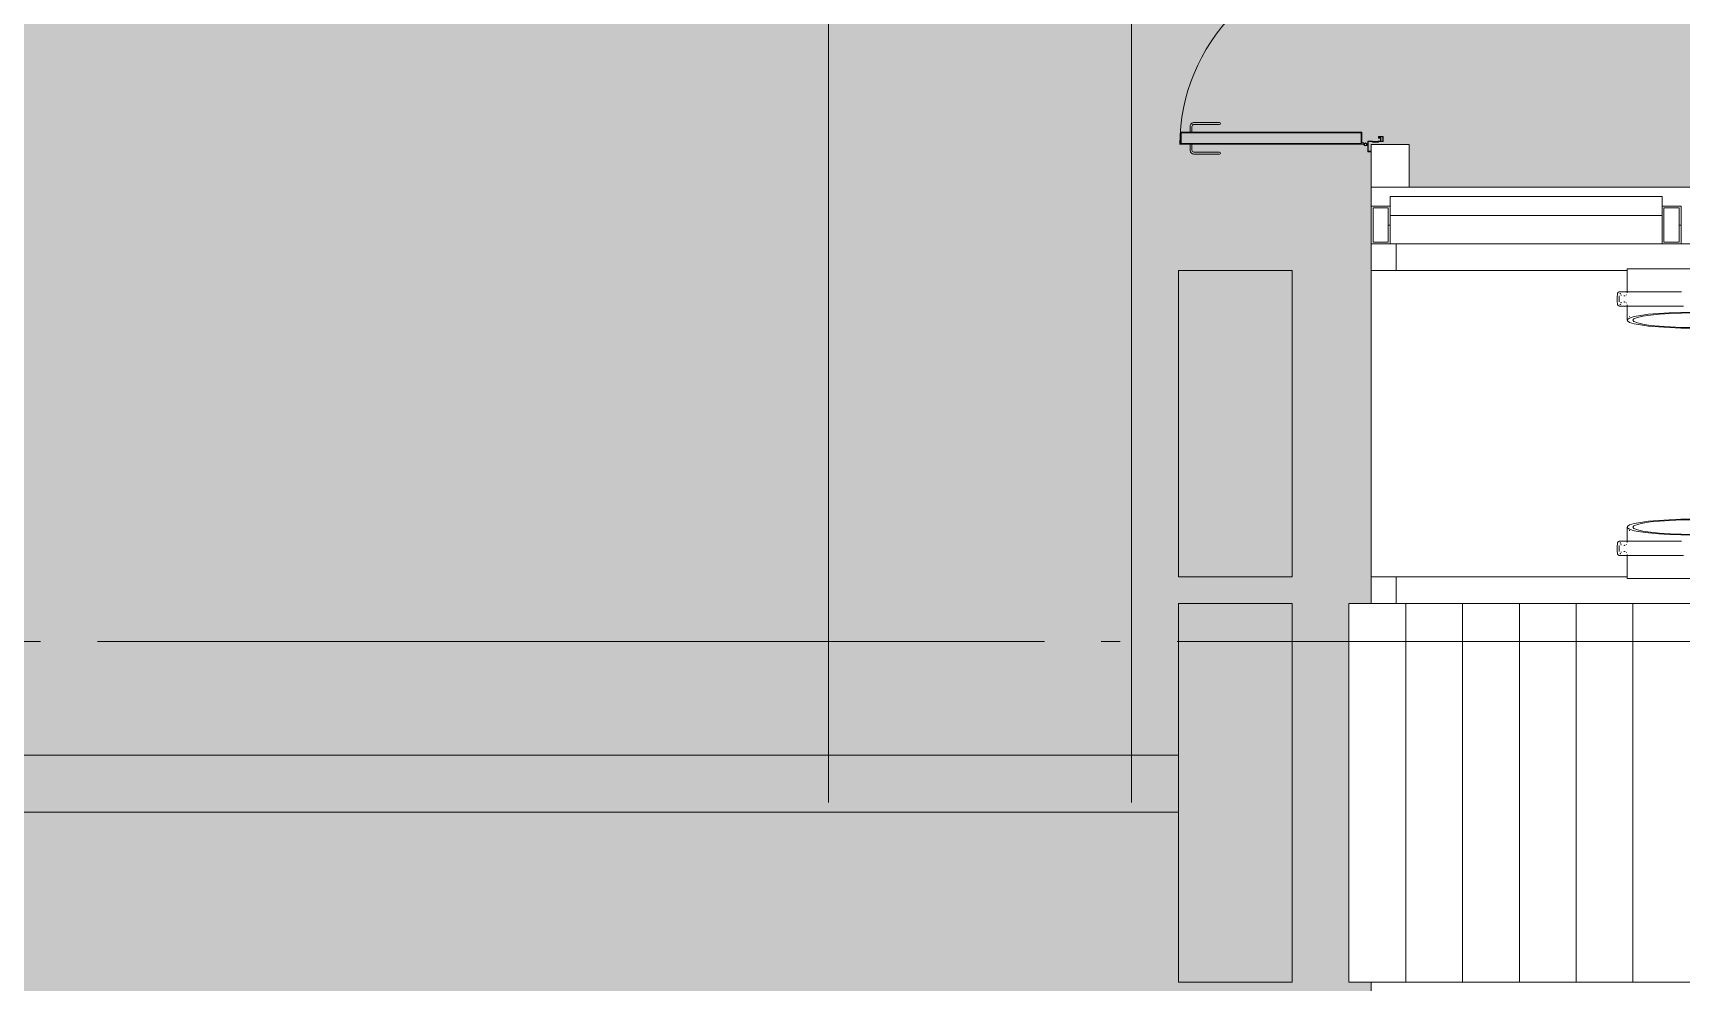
# Model space of a CAD drawing. Header units: metres. Extents: x -201 to 705, y -63 to 42.
# Drawn here: x 551.51 to 560.21, y -18.8 to -13.79 of the extents above; entities that cross this region are included whole.
import ezdxf

# ---------------------------------------------------------------- set-up
doc = ezdxf.new("R2010")
doc.units = ezdxf.units.M
for name, pattern in [('Dash', [3, 1.5, -1.5]), ('Grid Line', [11.1125, 6.35, -1.5875, 1.5875, -1.5875]), ('HAT AKSI', [5.6, 5, -0.3, 0, -0.3]), ('Overhead', [1.984375, 1.190625, -0.79375])]:
    doc.linetypes.add(name, pattern=pattern)
for name, color, linetype, lineweight in [('A-----NPP', 7, 'Continuous', 9), ('A-DETLGEM', 7, 'Continuous', 9), ('A_AREA', 7, 'Continuous', 9), ('A_DOOR', 7, 'Continuous', 9), ('A_GLASS', 7, 'Continuous', 9), ('A_GRID', 7, 'Continuous', 9), ('A_RC', 7, 'Continuous', 9), ('A_STAIR', 7, 'Continuous', 9), ('A_WALL', 7, 'Continuous', 9), ('A_WINDOW', 7, 'Continuous', 9), ('G-PLANOTM', 7, 'Continuous', 9)]:
    doc.layers.add(name, color=color, linetype=linetype, lineweight=lineweight)

# ---------------------------------------------------------------- blocks, each defined once
blk = doc.blocks.new('IC-TKN-M7-S22-000-10-A1-32-K-T-6C-200_rvt-3-14_73 _17_73_ TEKNİK KAT _FFL__ANAHTAR PLAN')
at = {"layer": 'A_RC'}
for p, q in [((-123.6031, -14.9), (-123.6031, -15.04)), ((-123.6031, -16.66), (-123.6031, -16.8))]:
    blk.add_line(p, q, dxfattribs=at)
blk = doc.blocks.new('MBE MP YM Revit Family Model 697 mm 3 Basamak - MBE MP YM Revit Family Model 697 mm-V221-14_73 _17_73_ TEKNİK KAT _FFL__ANAHTAR PLAN')
at = {"layer": 'G-PLANOTM'}
for p, q in [((0.51, 9.5262), (-1.11, 9.5262)), ((-1.11, 9.5262), (-1.11, 8.1727)), ((0.51, 8.1727), (0.51, 9.5262)), ((-0.943, 8.2174), (-0.975, 8.2174)), ((-0.9394, 8.2061), (-0.9394, 8.2052)), ((0.375, 8.2174), (0.343, 8.2174)), ((0.3785, 8.2061), (0.3785, 8.2052)), ((-0.9905, 8.1749), (-1.1179, 8.1749)), ((-1.1179, 8.1749), (-1.1179, 7.8264)), ((-0.8466, 8.1749), (-0.9274, 8.1749)), ((-0.8635, 8.1624), (-0.8668, 8.1624)), ((0.3274, 8.1749), (0.2466, 8.1749)), ((0.2668, 8.1624), (0.2635, 8.1624)), ((0.5179, 8.1749), (0.3905, 8.1749)), ((0.5179, 7.8264), (0.5179, 8.1749))]:
    blk.add_line(p, q, dxfattribs=at)
at = {"layer": 'G-PLANOTM', "flags": 128}
for points in [[(-0.9965, 8.2142), (-0.9965, 8.2147), (-0.9964, 8.2152), (-0.9964, 8.2157), (-0.9963, 8.2161), (-0.9962, 8.2166), (-0.9961, 8.2171), (-0.996, 8.2175), (-0.9959, 8.218), (-0.9957, 8.2184), (-0.9955, 8.2189), (-0.9953, 8.2193), (-0.9951, 8.2198), (-0.9949, 8.2202), (-0.9947, 8.2206), (-0.9944, 8.221), (-0.9941, 8.2214), (-0.9938, 8.2218), (-0.9935, 8.2221), (-0.9932, 8.2225), (-0.9928, 8.2228), (-0.9925, 8.2232), (-0.9921, 8.2235), (-0.9918, 8.2238), (-0.9914, 8.2241), (-0.991, 8.2243), (-0.9906, 8.2246), (-0.9901, 8.2248), (-0.9897, 8.225), (-0.9893, 8.2252), (-0.9888, 8.2254), (-0.9884, 8.2256), (-0.9879, 8.2257), (-0.9875, 8.2258), (-0.987, 8.226), (-0.9865, 8.226), (-0.986, 8.2261), (-0.9856, 8.2262), (-0.9855, 8.2262)], [(-0.9965, 8.1755), (-0.9965, 8.182), (-0.9965, 8.1879), (-0.9965, 8.1932), (-0.9965, 8.1979), (-0.9965, 8.2021), (-0.9965, 8.2056), (-0.9965, 8.2086), (-0.9965, 8.2109), (-0.9965, 8.2126), (-0.9965, 8.2137), (-0.9965, 8.2142), (-0.9965, 8.2142)], [(-0.9965, 8.2142), (-0.9965, 8.2139), (-0.9965, 8.213), (-0.9965, 8.2114), (-0.9965, 8.2093), (-0.9965, 8.2065), (-0.9965, 8.2031), (-0.9965, 8.1991), (-0.9965, 8.1945), (-0.9965, 8.1894), (-0.9965, 8.1836), (-0.9965, 8.1773), (-0.9965, 8.1704), (-0.9965, 8.163), (-0.9965, 8.155), (-0.9965, 8.1465), (-0.9965, 8.1375), (-0.9965, 8.1279), (-0.9965, 8.118), (-0.9965, 8.1075), (-0.9965, 8.0966), (-0.9965, 8.0852), (-0.9965, 8.0735), (-0.9965, 8.0613), (-0.9965, 8.0488), (-0.9965, 8.0359), (-0.9965, 8.0227), (-0.9965, 8.0092), (-0.9965, 7.9953), (-0.9965, 7.9812), (-0.9965, 7.9669), (-0.9965, 7.9523), (-0.9965, 7.9376), (-0.9965, 7.9226), (-0.9965, 7.9075), (-0.9965, 7.8923), (-0.9965, 7.8769)], [(-0.9885, 8.2129), (-0.9885, 8.2127), (-0.9885, 8.2125), (-0.9885, 8.2123), (-0.9884, 8.2121), (-0.9884, 8.212), (-0.9884, 8.2118), (-0.9883, 8.2116), (-0.9883, 8.2114), (-0.9882, 8.2113), (-0.9881, 8.2111), (-0.9881, 8.2109), (-0.988, 8.2108), (-0.9879, 8.2106), (-0.9878, 8.2105), (-0.9877, 8.2103), (-0.9876, 8.2102), (-0.9875, 8.21), (-0.9874, 8.2099), (-0.9872, 8.2098), (-0.9871, 8.2096), (-0.987, 8.2095), (-0.9869, 8.2094), (-0.9867, 8.2093), (-0.9866, 8.2092), (-0.9864, 8.2091), (-0.9863, 8.209), (-0.9861, 8.2089), (-0.9859, 8.2088), (-0.9858, 8.2087), (-0.9856, 8.2087)], [(-0.9855, 8.2262), (-0.9736, 8.227), (-0.9616, 8.2273), (-0.959, 8.2274)], [(-0.979, 8.2076), (-0.9789, 8.2076), (-0.9789, 8.2075), (-0.9788, 8.2075), (-0.9788, 8.2074), (-0.9787, 8.2073), (-0.9787, 8.2073), (-0.9787, 8.2072), (-0.9787, 8.2071), (-0.9786, 8.207), (-0.9786, 8.207), (-0.9786, 8.2069), (-0.9786, 8.2068), (-0.9785, 8.2067), (-0.9785, 8.2067), (-0.9785, 8.2066), (-0.9785, 8.2065), (-0.9785, 8.2064), (-0.9785, 8.2064)], [(-0.9785, 8.2048), (-0.9785, 8.2059), (-0.9785, 8.2064), (-0.9785, 8.2064)], [(-0.9759, 8.1859), (-0.9757, 8.1867), (-0.9755, 8.1875), (-0.9753, 8.1883), (-0.9752, 8.1891), (-0.9751, 8.1899), (-0.975, 8.1906), (-0.975, 8.1914), (-0.975, 8.1919)], [(-0.959, 8.2274), (-0.947, 8.2271), (-0.935, 8.2264), (-0.9324, 8.2262)], [(-0.943, 8.1919), (-0.943, 8.1911), (-0.9429, 8.1903), (-0.9429, 8.1895), (-0.9427, 8.1887), (-0.9426, 8.1879), (-0.9424, 8.1871), (-0.9422, 8.1863), (-0.942, 8.1856)], [(-0.9394, 8.2064), (-0.9394, 8.2065), (-0.9394, 8.2066), (-0.9394, 8.2066), (-0.9394, 8.2067), (-0.9394, 8.2068), (-0.9394, 8.2069), (-0.9394, 8.2069), (-0.9394, 8.207), (-0.9393, 8.2071), (-0.9393, 8.2072), (-0.9393, 8.2072), (-0.9392, 8.2073), (-0.9392, 8.2074), (-0.9392, 8.2074), (-0.9391, 8.2075), (-0.9391, 8.2076), (-0.939, 8.2076), (-0.939, 8.2077), (-0.9389, 8.2077)], [(-0.9394, 8.2059), (-0.9394, 8.2064), (-0.9394, 8.2064)], [(-0.9327, 8.2085), (-0.9326, 8.2086), (-0.9324, 8.2086), (-0.9322, 8.2087), (-0.9321, 8.2088), (-0.9319, 8.2089), (-0.9317, 8.2089), (-0.9316, 8.209), (-0.9314, 8.2091), (-0.9313, 8.2092), (-0.9312, 8.2094), (-0.931, 8.2095), (-0.9309, 8.2096), (-0.9308, 8.2097), (-0.9306, 8.2098), (-0.9305, 8.21), (-0.9304, 8.2101), (-0.9303, 8.2103), (-0.9302, 8.2104), (-0.9301, 8.2106), (-0.93, 8.2107), (-0.9299, 8.2109), (-0.9299, 8.2111), (-0.9298, 8.2112), (-0.9297, 8.2114), (-0.9297, 8.2116), (-0.9296, 8.2117), (-0.9296, 8.2119), (-0.9295, 8.2121), (-0.9295, 8.2123), (-0.9295, 8.2124), (-0.9295, 8.2126), (-0.9295, 8.2128), (-0.9295, 8.2129)], [(-0.9324, 8.2262), (-0.9319, 8.2261), (-0.9315, 8.2261), (-0.931, 8.226), (-0.9305, 8.2259), (-0.9301, 8.2257), (-0.9296, 8.2256), (-0.9292, 8.2254), (-0.9287, 8.2252), (-0.9283, 8.225), (-0.9279, 8.2248), (-0.9274, 8.2246), (-0.927, 8.2243), (-0.9266, 8.2241), (-0.9262, 8.2238), (-0.9259, 8.2235), (-0.9255, 8.2232), (-0.9251, 8.2228), (-0.9248, 8.2225), (-0.9245, 8.2222), (-0.9242, 8.2218), (-0.9239, 8.2214), (-0.9236, 8.221), (-0.9233, 8.2206), (-0.9231, 8.2202), (-0.9229, 8.2198), (-0.9226, 8.2194), (-0.9224, 8.2189), (-0.9223, 8.2185), (-0.9221, 8.218), (-0.922, 8.2176), (-0.9218, 8.2171), (-0.9217, 8.2166), (-0.9216, 8.2162), (-0.9216, 8.2157), (-0.9215, 8.2152), (-0.9215, 8.2147), (-0.9215, 8.2142), (-0.9215, 8.2142)], [(-0.9215, 7.8881), (-0.9215, 7.9034), (-0.9215, 7.9186), (-0.9215, 7.9335), (-0.9215, 7.9484), (-0.9215, 7.963), (-0.9215, 7.9774), (-0.9215, 7.9916), (-0.9215, 8.0055), (-0.9215, 8.0191), (-0.9215, 8.0324), (-0.9215, 8.0454), (-0.9215, 8.058), (-0.9215, 8.0702), (-0.9215, 8.0821), (-0.9215, 8.0936), (-0.9215, 8.1046), (-0.9215, 8.1152), (-0.9215, 8.1253), (-0.9215, 8.1349), (-0.9215, 8.1441), (-0.9215, 8.1527), (-0.9215, 8.1609), (-0.9215, 8.1684), (-0.9215, 8.1755), (-0.9215, 8.182), (-0.9215, 8.1879), (-0.9215, 8.1932), (-0.9215, 8.1979), (-0.9215, 8.2021), (-0.9215, 8.2056), (-0.9215, 8.2086), (-0.9215, 8.2109), (-0.9215, 8.2126), (-0.9215, 8.2137), (-0.9215, 8.2142), (-0.9215, 8.2142)], [(-0.9215, 8.2142), (-0.9215, 8.2139), (-0.9215, 8.213), (-0.9215, 8.2114), (-0.9215, 8.2093), (-0.9215, 8.2065), (-0.9215, 8.2031), (-0.9215, 8.1991), (-0.9215, 8.1945), (-0.9215, 8.1894), (-0.9215, 8.1836), (-0.9215, 8.1773)], [(0.3215, 8.2142), (0.3215, 8.2147), (0.3215, 8.2152), (0.3216, 8.2157), (0.3216, 8.2161), (0.3217, 8.2166), (0.3218, 8.2171), (0.322, 8.2175), (0.3221, 8.218), (0.3223, 8.2184), (0.3224, 8.2189), (0.3226, 8.2193), (0.3228, 8.2198), (0.3231, 8.2202), (0.3233, 8.2206), (0.3236, 8.221), (0.3239, 8.2214), (0.3242, 8.2218), (0.3245, 8.2221), (0.3248, 8.2225), (0.3251, 8.2228), (0.3255, 8.2232), (0.3258, 8.2235), (0.3262, 8.2238), (0.3266, 8.2241), (0.327, 8.2243), (0.3274, 8.2246), (0.3278, 8.2248), (0.3283, 8.225), (0.3287, 8.2252), (0.3291, 8.2254), (0.3296, 8.2256), (0.33, 8.2257), (0.3305, 8.2258), (0.331, 8.226), (0.3314, 8.226), (0.3319, 8.2261), (0.3324, 8.2262), (0.3324, 8.2262)], [(0.3215, 8.1755), (0.3215, 8.182), (0.3215, 8.1879), (0.3215, 8.1932), (0.3215, 8.1979), (0.3215, 8.2021), (0.3215, 8.2056), (0.3215, 8.2086), (0.3215, 8.2109), (0.3215, 8.2126), (0.3215, 8.2137), (0.3215, 8.2142), (0.3215, 8.2142)], [(0.3215, 8.2142), (0.3215, 8.2139), (0.3215, 8.213), (0.3215, 8.2114), (0.3215, 8.2093), (0.3215, 8.2065), (0.3215, 8.2031), (0.3215, 8.1991), (0.3215, 8.1945), (0.3215, 8.1894), (0.3215, 8.1836), (0.3215, 8.1773), (0.3215, 8.1704), (0.3215, 8.163), (0.3215, 8.155), (0.3215, 8.1465), (0.3215, 8.1375), (0.3215, 8.1279), (0.3215, 8.118), (0.3215, 8.1075), (0.3215, 8.0966), (0.3215, 8.0852), (0.3215, 8.0735), (0.3215, 8.0613), (0.3215, 8.0488), (0.3215, 8.0359), (0.3215, 8.0227), (0.3215, 8.0092), (0.3215, 7.9953), (0.3215, 7.9812), (0.3215, 7.9669), (0.3215, 7.9523), (0.3215, 7.9376), (0.3215, 7.9226), (0.3215, 7.9075), (0.3215, 7.8923), (0.3215, 7.8769)], [(0.3295, 8.2129), (0.3295, 8.2127), (0.3295, 8.2125), (0.3295, 8.2123), (0.3295, 8.2121), (0.3296, 8.212), (0.3296, 8.2118), (0.3297, 8.2116), (0.3297, 8.2114), (0.3298, 8.2113), (0.3298, 8.2111), (0.3299, 8.2109), (0.33, 8.2108), (0.3301, 8.2106), (0.3302, 8.2105), (0.3303, 8.2103), (0.3304, 8.2102), (0.3305, 8.21), (0.3306, 8.2099), (0.3307, 8.2098), (0.3308, 8.2096), (0.331, 8.2095), (0.3311, 8.2094), (0.3313, 8.2093), (0.3314, 8.2092), (0.3316, 8.2091), (0.3317, 8.209), (0.3319, 8.2089), (0.332, 8.2088), (0.3322, 8.2087), (0.3324, 8.2087), (0.3325, 8.2086), (0.3327, 8.2085)], [(0.3324, 8.2262), (0.3444, 8.227), (0.3564, 8.2273), (0.359, 8.2274)], [(0.3389, 8.2078), (0.339, 8.2077), (0.339, 8.2076), (0.3391, 8.2076), (0.3391, 8.2075), (0.3391, 8.2075), (0.3392, 8.2074), (0.3392, 8.2073), (0.3393, 8.2073), (0.3393, 8.2072), (0.3393, 8.2071), (0.3393, 8.207), (0.3394, 8.207), (0.3394, 8.2069), (0.3394, 8.2068), (0.3394, 8.2067), (0.3394, 8.2067), (0.3394, 8.2066), (0.3394, 8.2065), (0.3394, 8.2064), (0.3394, 8.2064)], [(0.3394, 8.2048), (0.3394, 8.2059), (0.3394, 8.2064), (0.3394, 8.2064)], [(0.3421, 8.1859), (0.3423, 8.1867), (0.3425, 8.1875), (0.3427, 8.1883), (0.3428, 8.1891), (0.3429, 8.1899), (0.343, 8.1906), (0.343, 8.1914), (0.343, 8.1919)], [(0.359, 8.2274), (0.371, 8.2271), (0.383, 8.2264), (0.3855, 8.2262)], [(0.375, 8.1919), (0.375, 8.1911), (0.3751, 8.1903), (0.3751, 8.1895), (0.3753, 8.1887), (0.3754, 8.1879), (0.3756, 8.1871), (0.3758, 8.1863), (0.376, 8.1856)], [(0.3785, 8.2064), (0.3785, 8.2065), (0.3785, 8.2066), (0.3785, 8.2066), (0.3785, 8.2067), (0.3786, 8.2068), (0.3786, 8.2069), (0.3786, 8.2069), (0.3786, 8.207), (0.3786, 8.2071), (0.3787, 8.2072), (0.3787, 8.2072), (0.3787, 8.2073), (0.3788, 8.2074), (0.3788, 8.2074), (0.3789, 8.2075), (0.3789, 8.2076), (0.379, 8.2076), (0.379, 8.2077)], [(0.3785, 8.2059), (0.3785, 8.2064), (0.3785, 8.2064)], [(0.3855, 8.2262), (0.386, 8.2261), (0.3865, 8.2261), (0.387, 8.226), (0.3874, 8.2259), (0.3879, 8.2257), (0.3884, 8.2256), (0.3888, 8.2254), (0.3893, 8.2252), (0.3897, 8.225), (0.3901, 8.2248), (0.3905, 8.2246), (0.3909, 8.2243), (0.3913, 8.2241), (0.3917, 8.2238), (0.3921, 8.2235), (0.3925, 8.2232), (0.3928, 8.2228), (0.3932, 8.2225), (0.3935, 8.2222), (0.3938, 8.2218), (0.3941, 8.2214), (0.3944, 8.221), (0.3946, 8.2206), (0.3949, 8.2202), (0.3951, 8.2198), (0.3953, 8.2194), (0.3955, 8.2189), (0.3957, 8.2185), (0.3959, 8.218), (0.396, 8.2176), (0.3961, 8.2171), (0.3962, 8.2166), (0.3963, 8.2162), (0.3964, 8.2157), (0.3964, 8.2152), (0.3965, 8.2147), (0.3965, 8.2142), (0.3965, 8.2142)], [(0.3856, 8.2086), (0.3857, 8.2087), (0.3859, 8.2088), (0.3861, 8.2089), (0.3862, 8.2089), (0.3864, 8.209), (0.3865, 8.2091), (0.3867, 8.2092), (0.3868, 8.2094), (0.387, 8.2095), (0.3871, 8.2096), (0.3872, 8.2097), (0.3873, 8.2098), (0.3875, 8.21), (0.3876, 8.2101), (0.3877, 8.2103), (0.3878, 8.2104), (0.3879, 8.2106), (0.388, 8.2107), (0.388, 8.2109), (0.3881, 8.2111), (0.3882, 8.2112), (0.3882, 8.2114), (0.3883, 8.2116), (0.3883, 8.2117), (0.3884, 8.2119), (0.3884, 8.2121), (0.3884, 8.2123), (0.3885, 8.2124), (0.3885, 8.2126), (0.3885, 8.2128), (0.3885, 8.2129)], [(0.3965, 7.8881), (0.3965, 7.9034), (0.3965, 7.9186), (0.3965, 7.9335), (0.3965, 7.9484), (0.3965, 7.963), (0.3965, 7.9774), (0.3965, 7.9916), (0.3965, 8.0055), (0.3965, 8.0191), (0.3965, 8.0324), (0.3965, 8.0454), (0.3965, 8.058), (0.3965, 8.0702), (0.3965, 8.0821), (0.3965, 8.0936), (0.3965, 8.1046), (0.3965, 8.1152), (0.3965, 8.1253), (0.3965, 8.1349), (0.3965, 8.1441), (0.3965, 8.1527), (0.3965, 8.1609), (0.3965, 8.1684), (0.3965, 8.1755), (0.3965, 8.182), (0.3965, 8.1879), (0.3965, 8.1932), (0.3965, 8.1979), (0.3965, 8.2021), (0.3965, 8.2056), (0.3965, 8.2086), (0.3965, 8.2109), (0.3965, 8.2126), (0.3965, 8.2137), (0.3965, 8.2142), (0.3965, 8.2142)], [(0.3965, 8.2142), (0.3965, 8.2139), (0.3965, 8.213), (0.3965, 8.2114), (0.3965, 8.2093), (0.3965, 8.2065), (0.3965, 8.2031), (0.3965, 8.1991), (0.3965, 8.1945), (0.3965, 8.1894), (0.3965, 8.1836), (0.3965, 8.1773)], [(-0.9803, 8.1774), (-0.9803, 8.1775), (-0.9803, 8.1776), (-0.9803, 8.1777), (-0.9803, 8.1778), (-0.9802, 8.1778), (-0.9802, 8.1779)], [(-0.9803, 8.1769), (-0.9803, 8.1773), (-0.9803, 8.1774)], [(-0.9378, 8.178), (-0.9378, 8.1779), (-0.9377, 8.1778), (-0.9377, 8.1777), (-0.9377, 8.1776), (-0.9377, 8.1775), (-0.9377, 8.1774), (-0.9377, 8.1774)], [(-0.9377, 8.1769), (-0.9377, 8.1773), (-0.9377, 8.1774)], [(-0.8046, 7.8264), (-0.8053, 7.8904), (-0.8074, 7.9522), (-0.8109, 8.0098), (-0.8155, 8.0611), (-0.8213, 8.1045), (-0.8278, 8.1383), (-0.8351, 8.1615), (-0.8427, 8.1734), (-0.8504, 8.1734), (-0.858, 8.1615), (-0.8653, 8.1383), (-0.8718, 8.1045), (-0.8776, 8.0611), (-0.8822, 8.0098), (-0.8857, 7.9522), (-0.8878, 7.8904), (-0.8885, 7.8264)], [(-0.8849, 7.8264), (-0.8842, 7.8885), (-0.882, 7.9482), (-0.8784, 8.0033), (-0.8737, 8.0516), (-0.8679, 8.0912), (-0.8612, 8.1206), (-0.854, 8.1387), (-0.8466, 8.1449), (-0.8391, 8.1387), (-0.8319, 8.1206), (-0.8252, 8.0912), (-0.8194, 8.0516), (-0.8147, 8.0033), (-0.8111, 7.9482), (-0.8089, 7.8885), (-0.8082, 7.8264)], [(0.2885, 7.8264), (0.2878, 7.8904), (0.2857, 7.9522), (0.2822, 8.0098), (0.2776, 8.0611), (0.2718, 8.1045), (0.2653, 8.1383), (0.258, 8.1615), (0.2504, 8.1734), (0.2427, 8.1734), (0.2351, 8.1615), (0.2278, 8.1383), (0.2213, 8.1045), (0.2155, 8.0611), (0.2109, 8.0098), (0.2074, 7.9522), (0.2053, 7.8904), (0.2046, 7.8264)], [(0.2082, 7.8264), (0.2089, 7.8885), (0.2111, 7.9482), (0.2147, 8.0033), (0.2194, 8.0516), (0.2252, 8.0912), (0.2319, 8.1206), (0.2391, 8.1387), (0.2466, 8.1449), (0.254, 8.1387), (0.2612, 8.1206), (0.2679, 8.0912), (0.2737, 8.0516), (0.2784, 8.0033), (0.282, 7.9482), (0.2842, 7.8885), (0.2849, 7.8264)], [(0.3377, 8.1774), (0.3377, 8.1775), (0.3377, 8.1776), (0.3377, 8.1777), (0.3377, 8.1778), (0.3378, 8.1778), (0.3378, 8.1779)], [(0.3377, 8.1769), (0.3377, 8.1773), (0.3377, 8.1774)], [(0.3802, 8.178), (0.3802, 8.1779), (0.3803, 8.1778), (0.3803, 8.1777), (0.3803, 8.1776), (0.3803, 8.1775), (0.3803, 8.1774), (0.3803, 8.1774)], [(0.3803, 8.1769), (0.3803, 8.1773), (0.3803, 8.1774)]]:
    blk.add_lwpolyline(points, dxfattribs=at)
blk = doc.blocks.new('Rectangular Mullion - PSD_Profil-3725296-14_73 _17_73_ TEKNİK KAT _FFL__ANAHTAR PLAN')
at = {"layer": 'A_WINDOW'}
for p, q in [((-0.1, -0.0005), (-0.1, 0.0995)), ((-0.1, 0.0995), (0, 0.0995)), ((-0.01, 0.0895), (-0.09, 0.0895)), ((-0.09, 0.0895), (-0.09, -0.0005)), ((-0.01, -0.0905), (-0.01, 0.0895)), ((0, 0.0995), (0, -0.1005)), ((-0.09, -0.0005), (-0.1, -0.0005)), ((-0.1, -0.1005), (-0.1, -0.0015)), ((-0.1, -0.0015), (-0.09, -0.0015)), ((-0.09, -0.0015), (-0.09, -0.0905)), ((0, -0.1005), (-0.1, -0.1005)), ((-0.09, -0.0905), (-0.01, -0.0905))]:
    blk.add_line(p, q, dxfattribs=at)
blk = doc.blocks.new('System Panel - Glazed-3725298-14_73 _17_73_ TEKNİK KAT _FFL__ANAHTAR PLAN')
at = {"layer": 'A_GLASS'}
for p, q in [((0.718, -0.05), (-0.718, -0.05)), ((-0.718, -0.05), (-0.718, -0.15)), ((0.718, -0.15), (0.718, -0.05)), ((-0.718, -0.15), (0.718, -0.15))]:
    blk.add_line(p, q, dxfattribs=at)
blk = doc.blocks.new('Rectangular Mullion - 100mm x 300mm-V222-14_73 _17_73_ TEKNİK KAT _FFL__ANAHTAR PLAN')
at = {"layer": 'A_WINDOW'}
for p, q in [((-116.7495, -14.6), (-114.9495, -14.6)), ((-116.7, -14.9), (-114.999, -14.9))]:
    blk.add_line(p, q, dxfattribs=at)
blk = doc.blocks.new('Rectangular Mullion - 100mm x 300mm-3725287-14_73 _17_73_ TEKNİK KAT _FFL__ANAHTAR PLAN')
at = {"layer": 'A_WINDOW'}
for p, q in [((-123.7355, -14.7005), (-123.7355, -14.6)), ((-123.5355, -14.6), (-122.1495, -14.6)), ((-123.636, -14.9), (-122.199, -14.9))]:
    blk.add_line(p, q, dxfattribs=at)
blk = doc.blocks.new('Rectangular Mullion - PSD_Profil-3725289-14_73 _17_73_ TEKNİK KAT _FFL__ANAHTAR PLAN')
at = {"layer": 'A_WINDOW'}
for p, q in [((-0.05, -0.0005), (-0.05, 0.0995)), ((-0.05, 0.0995), (0.05, 0.0995)), ((0.04, 0.0895), (-0.04, 0.0895)), ((-0.04, 0.0895), (-0.04, -0.0005)), ((0.04, -0.0905), (0.04, 0.0895)), ((0.05, 0.0995), (0.05, -0.1005)), ((-0.04, -0.0005), (-0.05, -0.0005)), ((-0.05, -0.1005), (-0.05, -0.0015)), ((-0.05, -0.0015), (-0.04, -0.0015)), ((-0.04, -0.0015), (-0.04, -0.0905)), ((0.05, -0.1005), (-0.05, -0.1005)), ((-0.04, -0.0905), (0.04, -0.0905))]:
    blk.add_line(p, q, dxfattribs=at)
blk = doc.blocks.new('C1030_70_YK2 200x220cm - YK2 200x220cm-V233-14_73 _17_73_ TEKNİK KAT _FFL__ANAHTAR PLAN')
at = {"layer": 'A-DETLGEM'}
for p, q in [((-1.0304, 1.0559), (-1, 1.0559)), ((-1, 1.0459), (-1.0304, 1.0459)), ((-0.9993, 1.1066), (-0.9343, 1.1066)), ((-0.9993, 0.1385), (-0.9993, 1.1066)), ((-0.9383, 1.1026), (-0.9953, 1.1026)), ((-0.9953, 0.153), (-0.9953, 1.1026)), ((-0.9383, 1.1026), (-0.9383, 0.153)), ((-0.935, 1.0559), (-0.9046, 1.0559)), ((-0.9046, 1.0459), (-0.935, 1.0459)), ((-0.9343, 1.1066), (-0.9343, 0.6203)), ((0.935, 1.0559), (0.9046, 1.0559)), ((0.9046, 1.0459), (0.935, 1.0459)), ((0.9993, 1.1066), (0.9343, 1.1066)), ((0.9343, 1.1066), (0.9343, 0.6203)), ((0.9383, 1.1026), (0.9953, 1.1026)), ((0.9383, 1.1026), (0.9383, 0.153)), ((0.9953, 0.153), (0.9953, 1.1026)), ((0.9993, 0.1385), (0.9993, 1.1066)), ((1.0304, 1.0559), (1, 1.0559)), ((1, 1.0459), (1.0304, 1.0459)), ((-1.0504, 0.9009), (-1.0504, 1.0359)), ((-1.0404, 1.0359), (-1.0404, 0.9009)), ((-0.8946, 0.9009), (-0.8946, 1.0359)), ((-0.8846, 1.0359), (-0.8846, 0.9009)), ((0.8846, 1.0359), (0.8846, 0.9009)), ((0.8946, 0.9009), (0.8946, 1.0359)), ((1.0404, 1.0359), (1.0404, 0.9009)), ((1.0504, 0.9009), (1.0504, 1.0359)), ((-0.9343, 0.6203), (-0.9343, 0.149)), ((0.9343, 0.6203), (0.9343, 0.149)), ((-0.9913, 0.1385), (-0.9993, 0.1385)), ((-0.9383, 0.153), (-0.9953, 0.153)), ((-0.9913, 0.149), (-0.9913, 0.1385)), ((-0.9343, 0.149), (-0.9913, 0.149)), ((0.9343, 0.149), (0.9913, 0.149)), ((0.9383, 0.153), (0.9953, 0.153)), ((0.9913, 0.149), (0.9913, 0.1385)), ((0.9913, 0.1385), (0.9993, 0.1385))]:
    blk.add_line(p, q, dxfattribs=at)
for centre, radius in [((-1, 0.1297), 0.008), ((-1, 0.1297), 0.006), ((1, 0.1297), 0.008), ((1, 0.1297), 0.006)]:
    blk.add_circle(centre, radius, dxfattribs=at)
for centre, radius, start, end in [((-1.0304, 1.0359), 0.02, 90, 180), ((-1.0304, 1.0359), 0.01, 90, 180), ((-0.9046, 1.0359), 0.02, 360, 90), ((-0.9046, 1.0359), 0.01, 360, 90), ((0.9046, 1.0359), 0.02, 90, 180), ((0.9046, 1.0359), 0.01, 90, 180), ((1.0304, 1.0359), 0.02, 0, 90), ((1.0304, 1.0359), 0.01, 360, 90), ((-1.0454, 0.9009), 0.005, 180, 0), ((-0.8896, 0.9009), 0.005, 180, 0), ((0.8896, 0.9009), 0.005, 180, 0), ((1.0454, 0.9009), 0.005, 180, 0)]:
    blk.add_arc(centre, radius, start, end, dxfattribs=at)
at = {"layer": 'A_DOOR'}
for p, q in [((-0.9832, 0.118), (-1.0382, 0.118)), ((-1.0382, 0.118), (-1.0382, 0.1)), ((-1.0382, 0.1), (-1.0382, 0.118)), ((-1.0382, 0.118), (-0.9832, 0.118)), ((-1.0362, 0.1), (-1.0362, 0.116)), ((-1.0362, 0.116), (-0.9852, 0.116)), ((-0.9852, 0.116), (-1.0362, 0.116)), ((-1.0362, 0.116), (-1.0362, 0.1)), ((-0.9852, 0.0948), (-0.9872, 0.0928)), ((-0.9872, 0.0928), (-0.9852, 0.0948)), ((-0.9872, 0.0928), (-0.9872, 0.0622)), ((-0.9872, 0.0622), (-0.9872, 0.0928)), ((-0.9852, 0.116), (-0.9852, 0.0948)), ((-0.9852, 0.0948), (-0.9852, 0.116)), ((-0.9852, 0.092), (-0.9832, 0.094)), ((-0.9832, 0.094), (-0.9852, 0.092)), ((-0.9852, 0.063), (-0.9852, 0.092)), ((-0.9852, 0.092), (-0.9852, 0.063)), ((-0.9832, 0.094), (-0.9832, 0.118)), ((-0.9832, 0.118), (-0.9832, 0.094)), ((1.0382, 0.118), (0.9832, 0.118)), ((0.9832, 0.118), (0.9832, 0.094)), ((0.9832, 0.094), (0.9832, 0.118)), ((0.9832, 0.118), (1.0382, 0.118)), ((0.9832, 0.094), (0.9852, 0.092)), ((0.9852, 0.092), (0.9832, 0.094)), ((0.9852, 0.0948), (0.9852, 0.116)), ((0.9852, 0.116), (1.0362, 0.116)), ((1.0362, 0.116), (0.9852, 0.116)), ((0.9852, 0.116), (0.9852, 0.0948)), ((0.9872, 0.0928), (0.9852, 0.0948)), ((0.9852, 0.0948), (0.9872, 0.0928)), ((0.9852, 0.092), (0.9852, 0.063)), ((0.9852, 0.063), (0.9852, 0.092)), ((0.9872, 0.0622), (0.9872, 0.0928)), ((0.9872, 0.0928), (0.9872, 0.0622)), ((1.0362, 0.116), (1.0362, 0.1)), ((1.0362, 0.1), (1.0362, 0.116)), ((1.0382, 0.1), (1.0382, 0.118)), ((1.0382, 0.118), (1.0382, 0.1)), ((-0.9872, 0.0622), (-0.9852, 0.0602)), ((-0.9852, 0.0602), (-0.9872, 0.0622)), ((-0.9832, 0.061), (-0.9852, 0.063)), ((-0.9852, 0.063), (-0.9832, 0.061)), ((-0.9852, 0.0602), (-0.9852, 0.049)), ((-0.9852, 0.049), (-0.9852, 0.0602)), ((-0.9852, 0.049), (-0.9652, 0.049)), ((-0.9652, 0.049), (-0.9852, 0.049)), ((-0.9832, 0.045), (-0.9852, 0.045)), ((-0.9852, 0.045), (-0.9852, 0.037)), ((-0.9852, 0.037), (-0.9852, 0.045)), ((-0.9852, 0.045), (-0.9832, 0.045)), ((-0.9852, 0.037), (-0.9572, 0.037)), ((-0.9572, 0.037), (-0.9852, 0.037)), ((-0.9832, 0.051), (-0.9832, 0.061)), ((-0.9832, 0.061), (-0.9832, 0.051)), ((-0.9672, 0.051), (-0.9832, 0.051)), ((-0.9832, 0.051), (-0.9672, 0.051)), ((-0.9832, 0.039), (-0.9832, 0.045)), ((-0.9832, 0.045), (-0.9832, 0.039)), ((-0.9592, 0.039), (-0.9832, 0.039)), ((-0.9832, 0.039), (-0.9592, 0.039)), ((-0.9572, 0.061), (-0.9672, 0.061)), ((-0.9672, 0.061), (-0.9672, 0.051)), ((-0.9672, 0.051), (-0.9672, 0.061)), ((-0.9672, 0.061), (-0.9572, 0.061)), ((-0.9652, 0.049), (-0.9652, 0.059)), ((-0.9652, 0.059), (-0.9592, 0.059)), ((-0.9592, 0.059), (-0.9652, 0.059)), ((-0.9652, 0.059), (-0.9652, 0.049)), ((-0.9592, 0.059), (-0.9592, 0.039)), ((-0.9592, 0.039), (-0.9592, 0.059)), ((-0.9572, 0.037), (-0.9572, 0.061)), ((-0.9572, 0.061), (-0.9572, 0.037)), ((0.9672, 0.061), (0.9572, 0.061)), ((0.9572, 0.061), (0.9572, 0.037)), ((0.9572, 0.037), (0.9572, 0.061)), ((0.9572, 0.061), (0.9672, 0.061)), ((0.9572, 0.037), (0.9852, 0.037)), ((0.9852, 0.037), (0.9572, 0.037)), ((0.9592, 0.039), (0.9592, 0.059)), ((0.9592, 0.059), (0.9652, 0.059)), ((0.9652, 0.059), (0.9592, 0.059)), ((0.9592, 0.059), (0.9592, 0.039)), ((0.9832, 0.039), (0.9592, 0.039)), ((0.9592, 0.039), (0.9832, 0.039)), ((0.9652, 0.059), (0.9652, 0.049)), ((0.9652, 0.049), (0.9652, 0.059)), ((0.9652, 0.049), (0.9852, 0.049)), ((0.9852, 0.049), (0.9652, 0.049)), ((0.9672, 0.051), (0.9672, 0.061)), ((0.9672, 0.061), (0.9672, 0.051)), ((0.9832, 0.051), (0.9672, 0.051)), ((0.9672, 0.051), (0.9832, 0.051)), ((0.9852, 0.063), (0.9832, 0.061)), ((0.9832, 0.061), (0.9852, 0.063)), ((0.9832, 0.061), (0.9832, 0.051)), ((0.9832, 0.051), (0.9832, 0.061)), ((0.9852, 0.045), (0.9832, 0.045)), ((0.9832, 0.045), (0.9832, 0.039)), ((0.9832, 0.039), (0.9832, 0.045)), ((0.9832, 0.045), (0.9852, 0.045)), ((0.9852, 0.0602), (0.9872, 0.0622)), ((0.9872, 0.0622), (0.9852, 0.0602)), ((0.9852, 0.049), (0.9852, 0.0602)), ((0.9852, 0.0602), (0.9852, 0.049)), ((0.9852, 0.037), (0.9852, 0.045)), ((0.9852, 0.045), (0.9852, 0.037))]:
    blk.add_line(p, q, dxfattribs=at)
for centre, start, end in [((-1, 0.1297), 360, 90), ((1, 0.1297), 90, 180)]:
    blk.add_arc(centre, 0.98, start, end, dxfattribs=at)

msp = doc.modelspace()

# ---------------------------------------------------------------- hatches: boundary and pattern name
at = {"layer": 'A_AREA', "true_color": 0xf4e6fa}
h = msp.add_hatch(color=7, dxfattribs=at)
h.paths.add_polyline_path([(574.5906, -20.52), (589.1636, -20.52), (589.1636, -12.25), (586.5636, -12.25), (586.562, -4.95), (578.0636, -4.95), (578.0636, -5.65), (576.5636, -5.65), (576.5636, -4.95), (568.0636, -4.95), (568.0636, -5.65), (566.5636, -5.65), (566.5636, -4.75), (567.8636, -4.7484), (567.8636, 3.52), (556.5636, 3.5144), (556.5636, -4.75), (558.0636, -4.75), (558.0636, -5.65), (556.5636, -5.65), (556.5636, -11.35), (558.0636, -11.35), (558.0636, -12.05), (558.7781, -12.05), (558.7781, -12.375), (558.6781, -12.375), (558.6781, -14.375), (558.7781, -14.375), (558.7781, -14.6), (571.1641, -14.6), (571.1641, -20.52), (574.3756, -20.52)])
h.paths.add_polyline_path([(576.5636, -12.25), (576.5636, -11.35), (578.0636, -11.35), (578.0636, -12.25), (577.3854, -12.25)])
h.paths.add_polyline_path([(568.0636, -12.25), (566.5636, -12.25), (566.5636, -11.35), (568.0636, -11.35), (568.0636, -12.1058)])
h.paths.add_polyline_path([(552.5136, -12.15), (552.5136, -12.05), (554.9636, -12.05), (554.9636, -11.35), (556.4636, -11.35), (556.4636, -5.65), (554.9636, -5.65), (554.9636, -4.75), (556.4636, -4.75), (556.4636, 3.52), (546.7636, 3.5144), (546.7636, -4.75), (548.0636, -4.75), (548.0636, -5.65), (546.7636, -5.65), (546.7636, -11.35), (548.0636, -11.35), (548.0636, -12.05), (550.5136, -12.05), (550.5136, -12.15), (552.4467, -12.15)])
at = {"layer": 'A_AREA', "true_color": 0xb0dcff}
h = msp.add_hatch(color=141, dxfattribs=at)
h.paths.add_polyline_path([(556.5636, -20.52), (556.5636, -17.9018), (556.4636, -17.9018), (556.4636, -20.52), (556.5572, -20.52)])
h.paths.add_polyline_path([(556.5586, -17.6018), (556.5636, -17.6018), (556.5615, 3.52), (556.4636, 3.5144), (556.4636, -17.6018), (556.5554, -17.6018)])
h.paths.add_polyline_path([(626.5636, -11.35), (626.5626, 3.52), (626.4636, 3.5144), (626.4636, -11.35)])
at = {"layer": 'A_AREA', "true_color": 0xfdf5f4}
h = msp.add_hatch(color=7, dxfattribs=at)
h.paths.add_polyline_path([(558.5781, -20.52), (558.5781, -18.8), (558.4605, -18.8), (558.4605, -16.8), (558.5781, -16.8), (558.5781, -14.375), (558.6781, -14.375), (558.6781, -12.375), (558.5781, -12.375), (558.5781, -12.25), (556.5636, -12.25), (556.5586, -17.6018), (556.4636, -17.6018), (556.4636, -12.25), (552.5136, -12.25), (552.5136, -12.15), (550.5136, -12.15), (550.5136, -12.25), (538.2636, -12.25), (538.2636, -12.45), (538.1636, -12.45), (538.1636, -14.45), (538.2636, -14.45), (538.2636, -14.9), (537.5736, -14.9016), (537.5736, -16.6609), (536.4458, -16.6609), (536.4458, -16.6687), (533.8386, -16.6688), (533.8405, -18.933), (536.5375, -18.9387), (537.5736, -18.9409), (537.5736, -20.52), (556.4636, -20.52), (556.4636, -17.9018), (556.5636, -17.9018), (556.5636, -20.52), (558.567, -20.52)])
h.paths.add_polyline_path([(536.7401, -18.16), (536.6286, -18.16), (536.6286, -17.44), (537.3486, -17.44), (537.3486, -18.16), (536.9675, -18.16)])
h.paths.add_polyline_path([(537.3376, -18.149), (537.239, -18.0574), (537.246, -18.0503), (537.2557, -18.0529), (537.2583, -18.0625), (537.2512, -18.0696), (537.246, -18.0696), (537.2886, -18.1065)])
h.paths.add_polyline_path([(537.239, -18.149), (537.3376, -18.149), (537.3376, -17.451), (536.6396, -17.451), (536.7383, -17.5425), (536.7336, -17.5486), (536.6396, -17.6018), (536.6396, -18.149), (537.2386, -18.149)])
h.paths.add_polyline_path([(536.6396, -17.6018), (536.7236, -17.5486), (536.7186, -17.54), (536.7236, -17.5313), (536.7312, -17.5303), (536.6396, -17.451), (536.6396, -17.5486)])

# ---------------------------------------------------------------- linework, layer by layer
at = {"layer": 'A-----NPP'}
for p, q in [((558.7105, -14.9), (558.7105, -15.04)), ((558.7105, -15.04), (558.7105, -14.9)), ((558.7105, -16.66), (558.7105, -16.8)), ((558.7105, -16.8), (558.7105, -16.66))]:
    msp.add_line(p, q, dxfattribs=at)
at = {"layer": 'A_AREA', "linetype": 'Dash'}
for p, q in [((558.5781, -16.8), (558.5781, -14.9005)), ((558.4605, -18.8), (558.4605, -16.8)), ((558.4605, -16.8), (558.5781, -16.8)), ((558.5781, -18.8), (558.4605, -18.8)), ((558.5781, -20.7), (558.5781, -18.8))]:
    msp.add_line(p, q, dxfattribs=at)
at = {"layer": 'A_GRID', "color": 253, "linetype": 'Grid Line', "true_color": 0xaaaaaa}
for p, q in [((555.7136, -28.9632), (555.7136, 13.6518)), ((557.3136, -28.9632), (557.3136, 13.6518))]:
    msp.add_line(p, q, dxfattribs=at)
at = {"layer": 'A_GRID', "color": 21, "linetype": 'HAT AKSI', "true_color": 0xffaaaa}
msp.add_line((699.3535, -17), (486.527, -17), dxfattribs=at)
at = {"layer": 'A_RC'}
for p, q in [((558.5781, -16.8), (558.5781, -14.9005)), ((557.5605, -16.66), (557.5605, -15.04)), ((557.5605, -15.04), (558.1605, -15.04)), ((558.1605, -15.04), (558.1605, -16.66)), ((558.1605, -16.66), (557.5605, -16.66)), ((557.5605, -18.8), (557.5605, -16.8)), ((557.5605, -16.8), (558.1605, -16.8)), ((558.1605, -16.8), (558.1605, -18.8)), ((558.4605, -18.8), (558.4605, -16.8)), ((558.4605, -16.8), (558.5781, -16.8)), ((537.3486, -17.6018), (557.5605, -17.6018)), ((557.5605, -17.9018), (537.3486, -17.9018)), ((558.1605, -18.8), (557.5605, -18.8)), ((558.5781, -18.8), (558.4605, -18.8)), ((558.5781, -20.52), (558.5781, -18.8))]:
    msp.add_line(p, q, dxfattribs=at)
at = {"layer": 'A_STAIR'}
for p, q in [((558.4605, -18.8), (558.4605, -16.8)), ((558.7605, -16.8), (558.4605, -16.8)), ((559.0605, -16.8), (558.7605, -16.8)), ((558.7605, -18.8), (558.7605, -16.8)), ((559.3605, -16.8), (559.0605, -16.8)), ((559.0605, -18.8), (559.0605, -16.8)), ((559.6605, -16.8), (559.3605, -16.8)), ((559.3605, -18.8), (559.3605, -16.8)), ((559.9605, -16.8), (559.6605, -16.8)), ((559.6605, -18.8), (559.6605, -16.8)), ((560.2605, -16.8), (559.9605, -16.8)), ((559.9605, -18.8), (559.9605, -16.8)), ((558.7605, -18.8), (558.4605, -18.8)), ((559.0605, -18.8), (558.7605, -18.8)), ((559.3605, -18.8), (559.0605, -18.8)), ((559.6605, -18.8), (559.3605, -18.8)), ((559.9605, -18.8), (559.6605, -18.8)), ((560.2605, -18.8), (559.9605, -18.8))]:
    msp.add_line(p, q, dxfattribs=at)
at = {"layer": 'A_STAIR', "linetype": 'Overhead'}
for p, q in [((558.7605, -18.8), (558.7605, -16.8)), ((559.0605, -18.8), (559.0605, -16.8)), ((559.3605, -18.8), (559.3605, -16.8)), ((559.6605, -18.8), (559.6605, -16.8)), ((559.9605, -18.8), (559.9605, -16.8))]:
    msp.add_line(p, q, dxfattribs=at)
at = {"layer": 'A_WALL', "lineweight": 18}
for p, q in [((558.5781, -14.375), (558.5781, -14.6)), ((558.7781, -14.375), (558.5781, -14.375)), ((558.7781, -14.6), (558.7781, -14.375)), ((558.5781, -14.6), (558.7781, -14.6))]:
    msp.add_line(p, q, dxfattribs=at)

# ---------------------------------------------------------------- block references
at = {"lineweight": 5}
msp.add_blockref('IC-TKN-M7-S22-000-10-A1-32-K-T-6C-200_rvt-3-14_73 _17_73_ TEKNİK KAT _FFL__ANAHTAR PLAN', (682.3136, 0), dxfattribs=at)
at = {"layer": 'A_DOOR', "rotation": 90}
msp.add_blockref('C1030_70_YK2 200x220cm - YK2 200x220cm-V233-14_73 _17_73_ TEKNİK KAT _FFL__ANAHTAR PLAN', (558.6781, -13.375), dxfattribs=at)
at = {"layer": 'A_GLASS', "rotation": 180}
msp.add_blockref('System Panel - Glazed-3725298-14_73 _17_73_ TEKNİK KAT _FFL__ANAHTAR PLAN', (559.3961, -14.8), dxfattribs=at)
at = {"layer": 'A_WINDOW'}
for name, p in [('Rectangular Mullion - 100mm x 300mm-3725287-14_73 _17_73_ TEKNİK KAT _FFL__ANAHTAR PLAN', (682.3136, 0)), ('Rectangular Mullion - 100mm x 300mm-V222-14_73 _17_73_ TEKNİK KAT _FFL__ANAHTAR PLAN', (676.9136, 0))]:
    msp.add_blockref(name, p, dxfattribs=at)
at = {"layer": 'A_WINDOW', "extrusion": (0, 0, -1)}
for name, p in [('Rectangular Mullion - PSD_Profil-3725296-14_73 _17_73_ TEKNİK KAT _FFL__ANAHTAR PLAN', (-558.5781, -14.8)), ('Rectangular Mullion - PSD_Profil-3725289-14_73 _17_73_ TEKNİK KAT _FFL__ANAHTAR PLAN', (-560.1641, -14.8))]:
    msp.add_blockref(name, p, dxfattribs=at)
at = {"layer": 'G-PLANOTM', "rotation": 89.99999999999964}
msp.add_blockref('MBE MP YM Revit Family Model 697 mm 3 Basamak - MBE MP YM Revit Family Model 697 mm-V221-14_73 _17_73_ TEKNİK KAT _FFL__ANAHTAR PLAN', (568.1043, -15.55), dxfattribs=at)

doc.saveas('drawing.dxf')
